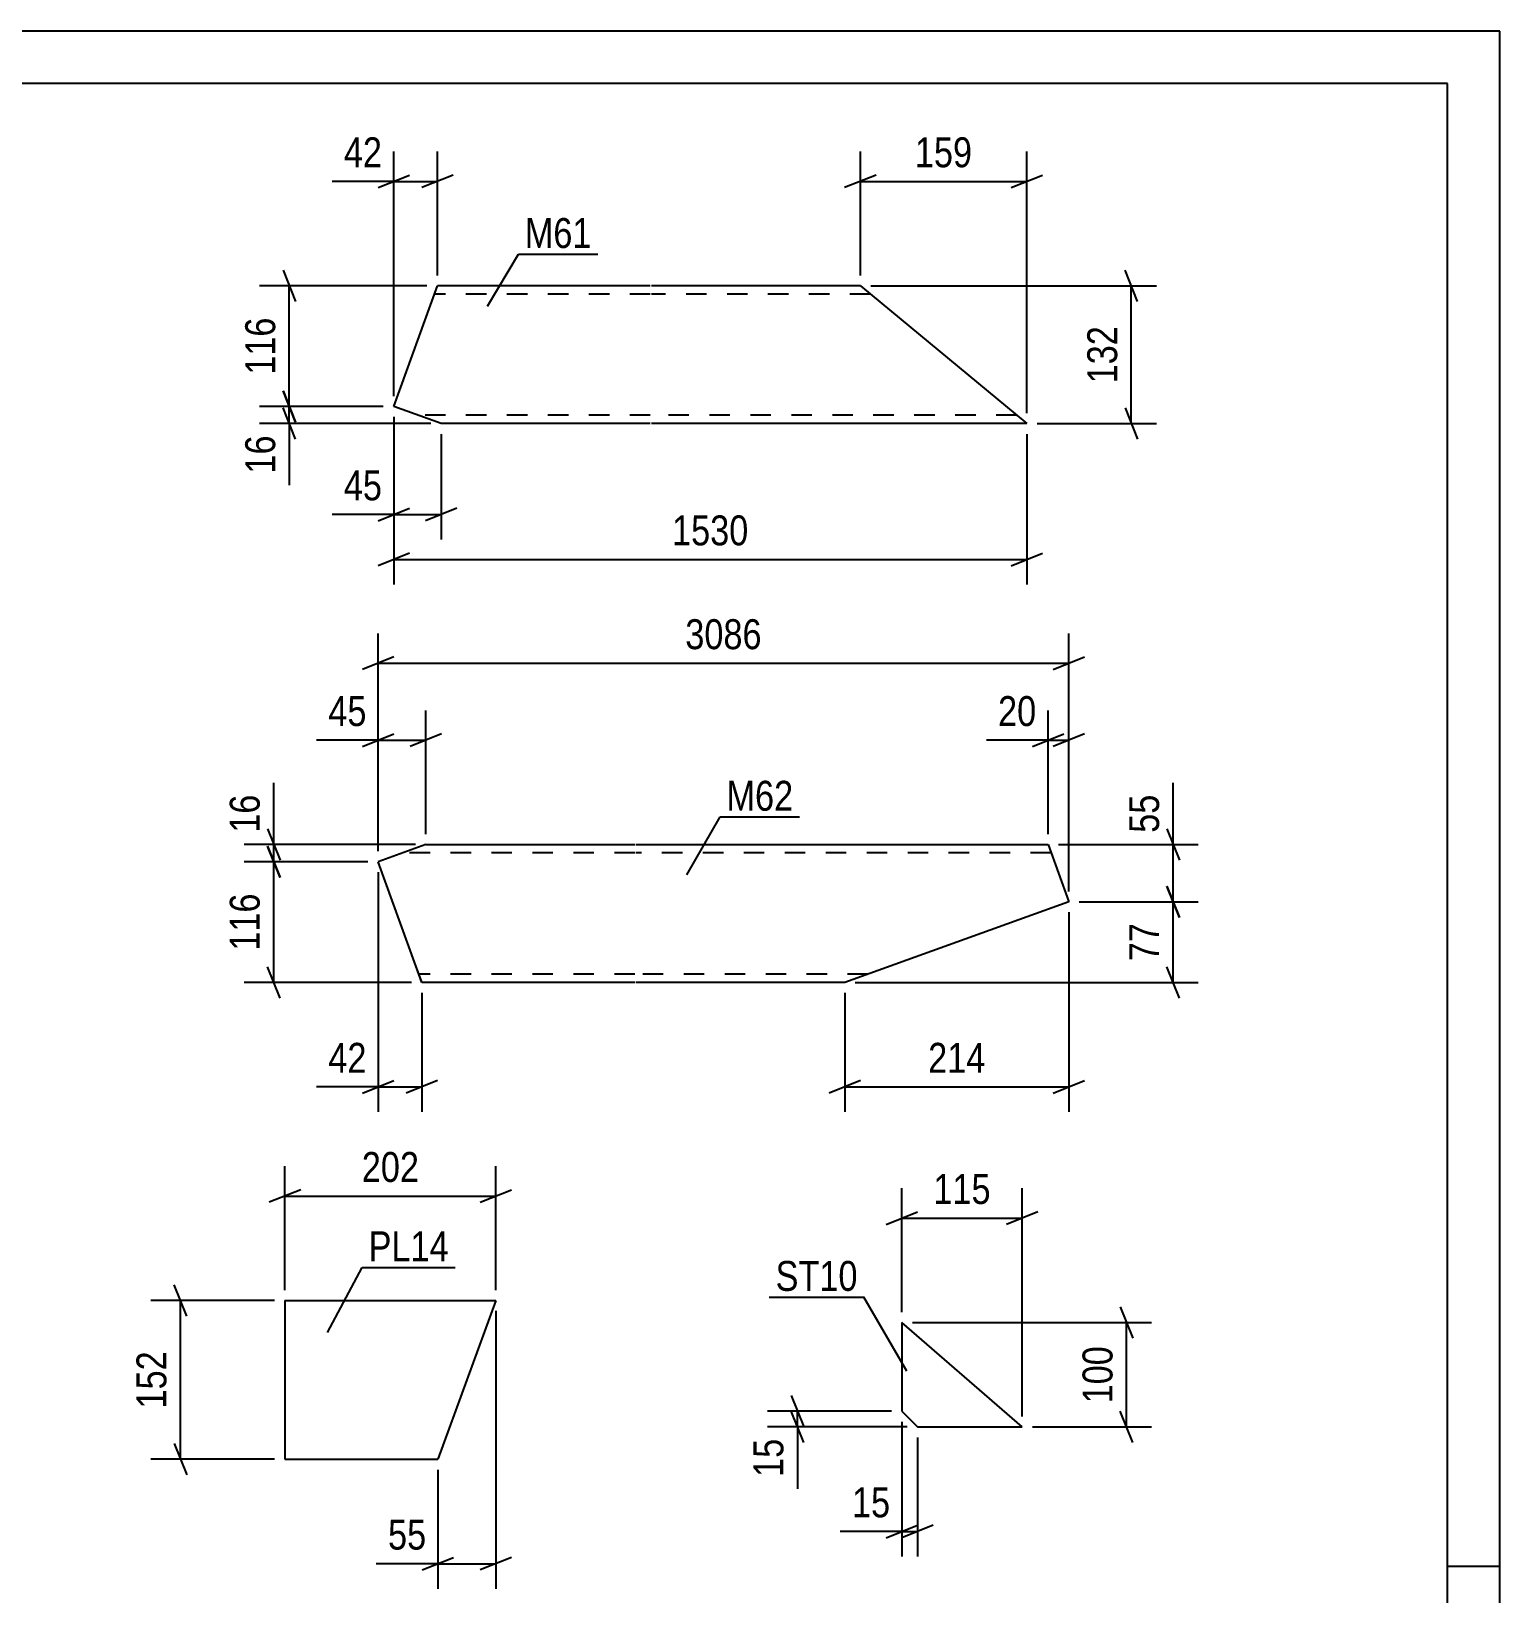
# Model space of a CAD drawing. Header units: millimetres. Extents: x 0 to 841, y 0 to 594.
# Drawn here: x 700.5 to 841, y 444.4 to 594 of the extents above; entities that cross this region are included whole.
import ezdxf

# ---------------------------------------------------------------- set-up
doc = ezdxf.new("R2010")
doc.units = ezdxf.units.MM
doc.linetypes.add('DXK_LINE_DOT2', pattern=[3.9198, 1.9599, -1.9599])
doc.styles.add('Arial Narrow', font='ARIALN.TTF', dxfattribs={"height": 0.2})

# ---------------------------------------------------------------- blocks, each defined once
blk = doc.blocks.new('Unknown-682105598-1132')
at = {"color": 5, "linetype": 'Continuous'}
for p, q in [((841, 594), (0, 594)), ((841, 0), (841, 594)), ((836, 589), (5, 589)), ((836, 5), (836, 589)), ((841, 447), (836, 447))]:
    blk.add_line(p, q, dxfattribs=at)
blk = doc.blocks.new('Part-682105598-20420 - 20419')
at = {"color": 2, "linetype": 'Continuous'}
for p, q in [((783.79, 470.37), (783.79, 461.87)), ((795.29, 460.37), (783.79, 470.37)), ((783.79, 461.87), (785.29, 460.37)), ((785.29, 460.37), (795.29, 460.37))]:
    blk.add_line(p, q, dxfattribs=at)
blk = doc.blocks.new('Part-682105598-20143 - 20142')
at = {"color": 2, "linetype": 'Continuous'}
for p, q in [((735.16, 558.07), (739.33, 569.63)), ((759.71, 569.63), (739.33, 569.63)), ((779.81, 569.63), (759.81, 569.63)), ((779.81, 569.63), (795.74, 556.43)), ((739.71, 556.43), (735.16, 558.07)), ((759.71, 556.43), (739.71, 556.43)), ((795.74, 556.43), (759.81, 556.43))]:
    blk.add_line(p, q, dxfattribs=at)
at = {"color": 7, "linetype": 'DXK_LINE_DOT2'}
for p, q in [((759.71, 568.83), (739.04, 568.83)), ((780.77, 568.83), (759.81, 568.83)), ((759.71, 557.23), (737.49, 557.23)), ((794.77, 557.23), (759.81, 557.23)), ((794.49, 557.47), (794.54, 557.42)), ((794.7, 557.29), (794.77, 557.23))]:
    blk.add_line(p, q, dxfattribs=at)
blk = doc.blocks.new('Part-682105598-20150 - 20149')
at = {"color": 2, "linetype": 'Continuous'}
for p, q in [((738.23, 516.13), (733.68, 514.49)), ((738.23, 516.13), (758.23, 516.13)), ((758.33, 516.13), (797.78, 516.13)), ((797.78, 516.13), (799.75, 510.65)), ((737.27, 504.53), (733.68, 514.49)), ((799.75, 510.65), (778.33, 502.93)), ((737.85, 502.93), (737.27, 504.53)), ((758.23, 502.93), (737.85, 502.93)), ((778.33, 502.93), (758.33, 502.93))]:
    blk.add_line(p, q, dxfattribs=at)
at = {"color": 7, "linetype": 'DXK_LINE_DOT2'}
for p, q in [((758.23, 515.33), (736.01, 515.33)), ((798.06, 515.33), (758.33, 515.33)), ((737.81, 503.05), (737.27, 504.53)), ((758.23, 503.73), (737.56, 503.73)), ((780.55, 503.73), (758.33, 503.73))]:
    blk.add_line(p, q, dxfattribs=at)
blk = doc.blocks.new('Part-682105598-20333 - 20332')
at = {"color": 2, "linetype": 'Continuous'}
for p, q in [((724.75, 472.48), (724.75, 457.28)), ((724.75, 472.48), (744.93, 472.48)), ((744.93, 472.48), (739.39, 457.28)), ((724.75, 457.28), (739.39, 457.28))]:
    blk.add_line(p, q, dxfattribs=at)
blk = doc.blocks.new('StraightDimension-682105598-21100 - 20419')
at = {"color": 7, "linetype": 'Continuous'}
for p, q in [((773.19, 463.37), (774.39, 460.37)), ((782.79, 461.87), (770.94, 461.87)), ((774.39, 458.87), (773.19, 461.87)), ((773.79, 460.37), (773.79, 461.87)), ((784.29, 460.37), (770.94, 460.37)), ((773.79, 460.37), (773.79, 454.46)), ((773.79, 460.37), (773.79, 454.46))]:
    blk.add_line(p, q, dxfattribs=at)
at = {"color": 0}
blk.add_wipeout([(773.04, 459.85), (768.84, 459.85), (768.84, 454.99), (773.04, 454.99)], dxfattribs=at)
at = {"color": 3, "style": 'Arial Narrow'}
blk.add_text('15', height=2.863, rotation=90.0002, dxfattribs=at).set_placement((772.44, 455.59))
blk = doc.blocks.new('StraightDimension-682105598-21092 - 20419')
at = {"color": 7, "linetype": 'Continuous'}
for p, q in [((783.79, 460.87), (783.79, 447.97)), ((785.29, 459.37), (785.29, 447.97)), ((783.79, 450.37), (777.88, 450.37)), ((783.79, 450.37), (777.88, 450.37)), ((782.29, 449.77), (785.29, 450.97)), ((786.79, 450.97), (783.79, 449.77)), ((783.79, 450.37), (785.29, 450.37))]:
    blk.add_line(p, q, dxfattribs=at)
at = {"color": 0}
blk.add_wipeout([(783.26, 451.12), (783.26, 455.32), (778.41, 455.32), (778.41, 451.12)], dxfattribs=at)
at = {"color": 3, "style": 'Arial Narrow'}
blk.add_text('15', height=2.863, dxfattribs=at).set_placement((779.01, 451.72))
blk = doc.blocks.new('StraightDimension-682105598-21104 - 20419')
at = {"color": 7, "linetype": 'Continuous'}
for p, q in [((804.69, 471.87), (805.89, 468.87)), ((784.79, 470.37), (807.69, 470.37)), ((805.29, 460.37), (805.29, 470.37)), ((805.89, 458.87), (804.69, 461.87)), ((796.29, 460.37), (807.69, 460.37))]:
    blk.add_line(p, q, dxfattribs=at)
at = {"color": 0}
blk.add_wipeout([(804.54, 468.71), (800.34, 468.71), (800.34, 462.03), (804.54, 462.03)], dxfattribs=at)
at = {"color": 3, "style": 'Arial Narrow'}
blk.add_text('100', height=2.863, rotation=90.0002, dxfattribs=at).set_placement((803.94, 462.63))
blk = doc.blocks.new('StraightDimension-682105598-21096 - 20419')
at = {"color": 7, "linetype": 'Continuous'}
for p, q in [((783.79, 471.37), (783.79, 483.22)), ((795.29, 461.37), (795.29, 483.22)), ((782.29, 479.77), (785.29, 480.97)), ((783.79, 480.37), (795.29, 480.37)), ((796.79, 480.97), (793.79, 479.77))]:
    blk.add_line(p, q, dxfattribs=at)
at = {"color": 0}
blk.add_wipeout([(792.88, 481.12), (792.88, 485.32), (786.2, 485.32), (786.2, 481.12)], dxfattribs=at)
at = {"color": 3, "style": 'Arial Narrow'}
blk.add_text('115', height=2.863, dxfattribs=at).set_placement((786.8, 481.72))
blk = doc.blocks.new('StraightDimension-682105598-20476 - 20142')
at = {"color": 7, "linetype": 'Continuous'}
for p, q in [((735.16, 559.07), (735.16, 582.48)), ((739.33, 570.63), (739.33, 582.48)), ((735.16, 579.63), (729.25, 579.63)), ((735.16, 579.63), (729.25, 579.63)), ((733.66, 579.03), (736.66, 580.23)), ((735.16, 579.63), (739.33, 579.63)), ((740.83, 580.23), (737.83, 579.03))]:
    blk.add_line(p, q, dxfattribs=at)
at = {"color": 0}
blk.add_wipeout([(734.63, 580.38), (734.63, 584.58), (729.78, 584.58), (729.78, 580.38)], dxfattribs=at)
at = {"color": 3, "style": 'Arial Narrow'}
blk.add_text('42', height=2.863, dxfattribs=at).set_placement((730.38, 580.98))
blk = doc.blocks.new('StraightDimension-682105598-20472 - 20142')
at = {"color": 7, "linetype": 'Continuous'}
for p, q in [((779.81, 570.63), (779.81, 582.48)), ((795.74, 557.43), (795.74, 582.48)), ((781.31, 580.23), (778.31, 579.03)), ((779.81, 579.63), (795.74, 579.63)), ((794.24, 579.03), (797.24, 580.23))]:
    blk.add_line(p, q, dxfattribs=at)
at = {"color": 0}
blk.add_wipeout([(791.11, 580.38), (791.11, 584.58), (784.43, 584.58), (784.43, 580.38)], dxfattribs=at)
at = {"color": 3, "style": 'Arial Narrow'}
blk.add_text('159', height=2.863, dxfattribs=at).set_placement((785.03, 580.98))
blk = doc.blocks.new('StraightDimension-682105598-20554 - 20142')
at = {"color": 7, "linetype": 'Continuous'}
for p, q in [((735.16, 557.07), (735.16, 545.34)), ((739.71, 555.43), (739.71, 545.34)), ((735.16, 547.74), (729.25, 547.74)), ((735.16, 547.74), (729.25, 547.74)), ((733.66, 547.14), (736.66, 548.34)), ((735.16, 547.74), (739.71, 547.74)), ((741.21, 548.34), (738.21, 547.14))]:
    blk.add_line(p, q, dxfattribs=at)
at = {"color": 0}
blk.add_wipeout([(734.63, 548.49), (734.63, 552.69), (729.78, 552.69), (729.78, 548.49)], dxfattribs=at)
at = {"color": 3, "style": 'Arial Narrow'}
blk.add_text('45', height=2.863, dxfattribs=at).set_placement((730.38, 549.09))
blk = doc.blocks.new('StraightDimension-682105598-20566 - 20142')
at = {"color": 7, "linetype": 'Continuous'}
for p, q in [((806.34, 568.13), (805.14, 571.13)), ((780.81, 569.63), (808.14, 569.63)), ((805.74, 556.43), (805.74, 569.63)), ((805.14, 557.93), (806.34, 554.93)), ((796.74, 556.43), (808.14, 556.43))]:
    blk.add_line(p, q, dxfattribs=at)
at = {"color": 0}
blk.add_wipeout([(804.99, 566.37), (800.79, 566.37), (800.79, 559.69), (804.99, 559.69)], dxfattribs=at)
at = {"color": 3, "style": 'Arial Narrow'}
blk.add_text('132', height=2.863, rotation=90.0002, dxfattribs=at).set_placement((804.39, 560.29))
blk = doc.blocks.new('StraightDimension-682105598-23501 - 20142')
at = {"color": 7, "linetype": 'Continuous'}
for p, q in [((724.56, 571.13), (725.76, 568.13)), ((738.33, 569.63), (722.31, 569.63)), ((725.16, 558.07), (725.16, 569.63)), ((725.76, 556.57), (724.56, 559.57)), ((734.16, 558.07), (722.31, 558.07))]:
    blk.add_line(p, q, dxfattribs=at)
at = {"color": 0}
blk.add_wipeout([(724.41, 567.19), (720.21, 567.19), (720.21, 560.51), (724.41, 560.51)], dxfattribs=at)
at = {"color": 3, "style": 'Arial Narrow'}
blk.add_text('116', height=2.863, rotation=90.0002, dxfattribs=at).set_placement((723.81, 561.11))
blk = doc.blocks.new('StraightDimension-682105598-20572 - 20142')
at = {"color": 7, "linetype": 'Continuous'}
for p, q in [((735.16, 557.07), (735.16, 541.03)), ((795.74, 555.43), (795.74, 541.03)), ((736.66, 544.03), (733.66, 542.83)), ((735.16, 543.43), (795.74, 543.43)), ((794.24, 542.83), (797.24, 544.03))]:
    blk.add_line(p, q, dxfattribs=at)
at = {"color": 0}
blk.add_wipeout([(769.7, 544.18), (769.7, 548.38), (761.19, 548.38), (761.19, 544.18)], dxfattribs=at)
at = {"color": 3, "style": 'Arial Narrow'}
blk.add_text('1530', height=2.863, dxfattribs=at).set_placement((761.79, 544.78))
blk = doc.blocks.new('StraightDimension-682105598-23502 - 20142')
at = {"color": 7, "linetype": 'Continuous'}
for p, q in [((724.56, 559.57), (725.76, 556.57)), ((734.16, 558.07), (722.31, 558.07)), ((725.16, 556.43), (725.16, 558.07)), ((725.76, 554.93), (724.56, 557.93)), ((738.71, 556.43), (722.31, 556.43)), ((725.16, 556.43), (725.16, 550.53)), ((725.16, 556.43), (725.16, 550.53))]:
    blk.add_line(p, q, dxfattribs=at)
at = {"color": 0}
blk.add_wipeout([(724.41, 555.91), (720.21, 555.91), (720.21, 551.05), (724.41, 551.05)], dxfattribs=at)
at = {"color": 3, "style": 'Arial Narrow'}
blk.add_text('16', height=2.863, rotation=90.0002, dxfattribs=at).set_placement((723.81, 551.65))
blk = doc.blocks.new('StraightDimension-682105598-20600 - 20149')
at = {"color": 7, "linetype": 'Continuous'}
for p, q in [((809.75, 516.13), (809.75, 522.04)), ((809.75, 516.13), (809.75, 522.04)), ((809.15, 517.63), (810.35, 514.63)), ((798.78, 516.13), (812.15, 516.13)), ((809.75, 510.65), (809.75, 516.13)), ((810.35, 509.15), (809.15, 512.15)), ((800.75, 510.65), (812.15, 510.65))]:
    blk.add_line(p, q, dxfattribs=at)
at = {"color": 0}
blk.add_wipeout([(809, 521.51), (804.8, 521.51), (804.8, 516.66), (809, 516.66)], dxfattribs=at)
at = {"color": 3, "style": 'Arial Narrow'}
blk.add_text('55', height=2.863, rotation=90.0002, dxfattribs=at).set_placement((808.4, 517.26))
blk = doc.blocks.new('StraightDimension-682105598-20584 - 20149')
at = {"color": 7, "linetype": 'Continuous'}
for p, q in [((797.78, 517.13), (797.78, 528.98)), ((799.75, 511.65), (799.75, 528.98)), ((796.28, 525.53), (799.28, 526.73)), ((801.25, 526.73), (798.25, 525.53)), ((797.78, 526.13), (791.87, 526.13)), ((797.78, 526.13), (791.87, 526.13)), ((797.78, 526.13), (799.75, 526.13))]:
    blk.add_line(p, q, dxfattribs=at)
at = {"color": 0}
blk.add_wipeout([(797.25, 526.88), (797.25, 531.08), (792.39, 531.08), (792.39, 526.88)], dxfattribs=at)
at = {"color": 3, "style": 'Arial Narrow'}
blk.add_text('20', height=2.863, dxfattribs=at).set_placement((792.99, 527.48))
blk = doc.blocks.new('StraightDimension-682105598-20576 - 20149')
at = {"color": 7, "linetype": 'Continuous'}
for p, q in [((799.75, 509.65), (799.75, 490.53)), ((778.33, 501.93), (778.33, 490.53)), ((779.83, 493.53), (776.83, 492.33)), ((778.33, 492.93), (799.75, 492.93)), ((798.25, 492.33), (801.25, 493.53))]:
    blk.add_line(p, q, dxfattribs=at)
at = {"color": 0}
blk.add_wipeout([(792.38, 493.68), (792.38, 497.88), (785.7, 497.88), (785.7, 493.68)], dxfattribs=at)
at = {"color": 3, "style": 'Arial Narrow'}
blk.add_text('214', height=2.863, dxfattribs=at).set_placement((786.3, 494.28))
blk = doc.blocks.new('StraightDimension-682105598-20588 - 20149')
at = {"color": 7, "linetype": 'Continuous'}
for p, q in [((733.68, 515.49), (733.68, 528.98)), ((738.23, 517.13), (738.23, 528.98)), ((732.18, 525.53), (735.18, 526.73)), ((739.73, 526.73), (736.73, 525.53)), ((733.68, 526.13), (727.78, 526.13)), ((733.68, 526.13), (727.78, 526.13)), ((733.68, 526.13), (738.23, 526.13))]:
    blk.add_line(p, q, dxfattribs=at)
at = {"color": 0}
blk.add_wipeout([(733.16, 526.88), (733.16, 531.08), (728.3, 531.08), (728.3, 526.88)], dxfattribs=at)
at = {"color": 3, "style": 'Arial Narrow'}
blk.add_text('45', height=2.863, dxfattribs=at).set_placement((728.9, 527.48))
blk = doc.blocks.new('StraightDimension-682105598-20580 - 20149')
at = {"color": 7, "linetype": 'Continuous'}
for p, q in [((733.68, 513.49), (733.68, 490.53)), ((737.85, 501.93), (737.85, 490.53)), ((733.68, 492.93), (727.78, 492.93)), ((733.68, 492.93), (727.78, 492.93)), ((732.18, 492.33), (735.18, 493.53)), ((733.68, 492.93), (737.85, 492.93)), ((739.35, 493.53), (736.35, 492.33))]:
    blk.add_line(p, q, dxfattribs=at)
at = {"color": 0}
blk.add_wipeout([(733.16, 493.68), (733.16, 497.88), (728.3, 497.88), (728.3, 493.68)], dxfattribs=at)
at = {"color": 3, "style": 'Arial Narrow'}
blk.add_text('42', height=2.863, dxfattribs=at).set_placement((728.9, 494.28))
blk = doc.blocks.new('StraightDimension-682105598-20601 - 20149')
at = {"color": 7, "linetype": 'Continuous'}
for p, q in [((809.15, 512.15), (810.35, 509.15)), ((800.75, 510.65), (812.15, 510.65)), ((809.75, 502.93), (809.75, 510.65)), ((810.35, 501.43), (809.15, 504.43)), ((779.33, 502.93), (812.15, 502.93))]:
    blk.add_line(p, q, dxfattribs=at)
at = {"color": 0}
blk.add_wipeout([(809, 509.22), (804.8, 509.22), (804.8, 504.36), (809, 504.36)], dxfattribs=at)
at = {"color": 3, "style": 'Arial Narrow'}
blk.add_text('77', height=2.863, rotation=90.0002, dxfattribs=at).set_placement((808.4, 504.96))
blk = doc.blocks.new('StraightDimension-682105598-20608 - 20149')
at = {"color": 7, "linetype": 'Continuous'}
for p, q in [((733.68, 515.49), (733.68, 536.34)), ((799.75, 511.65), (799.75, 536.34)), ((735.18, 534.09), (732.18, 532.89)), ((798.25, 532.89), (801.25, 534.09)), ((733.68, 533.49), (799.75, 533.49))]:
    blk.add_line(p, q, dxfattribs=at)
at = {"color": 0}
blk.add_wipeout([(770.97, 534.24), (770.97, 538.44), (762.46, 538.44), (762.46, 534.24)], dxfattribs=at)
at = {"color": 3, "style": 'Arial Narrow'}
blk.add_text('3086', height=2.863, dxfattribs=at).set_placement((763.06, 534.84))
blk = doc.blocks.new('StraightDimension-682105598-23390 - 20149')
at = {"color": 7, "linetype": 'Continuous'}
for p, q in [((723.68, 516.13), (723.68, 522.04)), ((723.68, 516.13), (723.68, 522.04)), ((723.08, 517.63), (724.28, 514.63)), ((737.23, 516.13), (720.83, 516.13)), ((723.68, 514.49), (723.68, 516.13)), ((724.28, 512.99), (723.08, 515.99)), ((732.68, 514.49), (720.83, 514.49))]:
    blk.add_line(p, q, dxfattribs=at)
at = {"color": 0}
blk.add_wipeout([(722.93, 521.51), (718.73, 521.51), (718.73, 516.66), (722.93, 516.66)], dxfattribs=at)
at = {"color": 3, "style": 'Arial Narrow'}
blk.add_text('16', height=2.863, rotation=90.0002, dxfattribs=at).set_placement((722.33, 517.26))
blk = doc.blocks.new('StraightDimension-682105598-23391 - 20149')
at = {"color": 7, "linetype": 'Continuous'}
for p, q in [((723.08, 515.99), (724.28, 512.99)), ((732.68, 514.49), (720.83, 514.49)), ((723.68, 502.93), (723.68, 514.49)), ((724.28, 501.43), (723.08, 504.43)), ((736.85, 502.93), (720.83, 502.93))]:
    blk.add_line(p, q, dxfattribs=at)
at = {"color": 0}
blk.add_wipeout([(722.93, 512.05), (718.73, 512.05), (718.73, 505.37), (722.93, 505.37)], dxfattribs=at)
at = {"color": 3, "style": 'Arial Narrow'}
blk.add_text('116', height=2.863, rotation=90.0002, dxfattribs=at).set_placement((722.33, 505.97))
blk = doc.blocks.new('StraightDimension-682105598-20983 - 20332')
at = {"color": 7, "linetype": 'Continuous'}
for p, q in [((744.93, 471.48), (744.93, 444.88)), ((739.39, 456.28), (739.39, 444.88)), ((737.89, 446.68), (740.89, 447.88)), ((746.43, 447.88), (743.43, 446.68)), ((739.39, 447.28), (733.48, 447.28)), ((739.39, 447.28), (733.48, 447.28)), ((739.39, 447.28), (744.93, 447.28))]:
    blk.add_line(p, q, dxfattribs=at)
at = {"color": 0}
blk.add_wipeout([(738.86, 448.03), (738.86, 452.23), (734.01, 452.23), (734.01, 448.03)], dxfattribs=at)
at = {"color": 3, "style": 'Arial Narrow'}
blk.add_text('55', height=2.863, dxfattribs=at).set_placement((734.61, 448.63))
blk = doc.blocks.new('StraightDimension-682105598-20987 - 20332')
at = {"color": 7, "linetype": 'Continuous'}
for p, q in [((724.75, 473.48), (724.75, 485.33)), ((744.93, 473.48), (744.93, 485.33)), ((726.25, 483.08), (723.25, 481.88)), ((724.75, 482.48), (744.93, 482.48)), ((743.43, 481.88), (746.43, 483.08))]:
    blk.add_line(p, q, dxfattribs=at)
at = {"color": 0}
blk.add_wipeout([(738.18, 483.23), (738.18, 487.43), (731.5, 487.43), (731.5, 483.23)], dxfattribs=at)
at = {"color": 3, "style": 'Arial Narrow'}
blk.add_text('202', height=2.863, dxfattribs=at).set_placement((732.1, 483.83))
blk = doc.blocks.new('StraightDimension-682105598-20979 - 20332')
at = {"color": 7, "linetype": 'Continuous'}
for p, q in [((715.35, 470.98), (714.15, 473.98)), ((723.75, 472.48), (711.9, 472.48)), ((714.75, 457.28), (714.75, 472.48)), ((714.15, 458.78), (715.35, 455.78)), ((723.75, 457.28), (711.9, 457.28))]:
    blk.add_line(p, q, dxfattribs=at)
at = {"color": 0}
blk.add_wipeout([(714, 468.23), (709.8, 468.23), (709.8, 461.54), (714, 461.54)], dxfattribs=at)
at = {"color": 3, "style": 'Arial Narrow'}
blk.add_text('152', height=2.863, rotation=90.0002, dxfattribs=at).set_placement((713.4, 462.14))
blk = doc.blocks.new('Mark-682105598-21202 - 20419')
at = {"color": 0}
blk.add_wipeout([(779.55, 473.4), (779.55, 476.4), (771.7, 476.4), (771.7, 473.4)], dxfattribs=at)
blk.add_wipeout([(779.55, 473.4), (779.55, 476.4), (771.7, 476.4), (771.7, 473.4)], dxfattribs=at)
at = {"color": 30, "linetype": 'Continuous'}
for p in [(771.1, 472.8), (784.25, 465.72)]:
    blk.add_line(p, (780.15, 472.8), dxfattribs=at)
at = {"color": 3, "style": 'Arial Narrow'}
blk.add_text('ST10', height=2.863, dxfattribs=at).set_placement((771.7, 473.4))
blk = doc.blocks.new('Mark-682105598-21107 - 20142')
at = {"color": 0}
blk.add_wipeout([(754.1, 573.25), (754.1, 576.25), (747.7, 576.25), (747.7, 573.25)], dxfattribs=at)
blk.add_wipeout([(754.1, 573.25), (754.1, 576.25), (747.7, 576.25), (747.7, 573.25)], dxfattribs=at)
at = {"color": 30, "linetype": 'Continuous'}
for p, q in [((744.14, 567.68), (747.1, 572.65)), ((747.1, 572.65), (754.7, 572.65))]:
    blk.add_line(p, q, dxfattribs=at)
at = {"color": 3, "style": 'Arial Narrow'}
blk.add_text('M61', height=2.863, dxfattribs=at).set_placement((747.7, 573.25))
blk = doc.blocks.new('Mark-682105598-21110 - 20149')
at = {"color": 0}
blk.add_wipeout([(773.39, 519.37), (773.39, 522.37), (767, 522.37), (767, 519.37)], dxfattribs=at)
blk.add_wipeout([(773.39, 519.37), (773.39, 522.37), (767, 522.37), (767, 519.37)], dxfattribs=at)
at = {"color": 30, "linetype": 'Continuous'}
for p, q in [((763.2, 513.24), (766.4, 518.77)), ((766.4, 518.77), (773.99, 518.77))]:
    blk.add_line(p, q, dxfattribs=at)
at = {"color": 3, "style": 'Arial Narrow'}
blk.add_text('M62', height=2.863, dxfattribs=at).set_placement((767, 519.37))
blk = doc.blocks.new('Mark-682105598-21178 - 20332')
at = {"color": 0}
blk.add_wipeout([(740.42, 476.24), (740.42, 479.24), (732.75, 479.24), (732.75, 476.24)], dxfattribs=at)
blk.add_wipeout([(740.42, 476.24), (740.42, 479.24), (732.75, 479.24), (732.75, 476.24)], dxfattribs=at)
at = {"color": 30, "linetype": 'Continuous'}
for p, q in [((728.81, 469.41), (732.15, 475.64)), ((732.15, 475.64), (741.02, 475.64))]:
    blk.add_line(p, q, dxfattribs=at)
at = {"color": 3, "style": 'Arial Narrow'}
blk.add_text('PL14', height=2.863, dxfattribs=at).set_placement((732.75, 476.24))

msp = doc.modelspace()

# ---------------------------------------------------------------- block references
for name in ['Unknown-682105598-1132', 'Part-682105598-20143 - 20142', 'Part-682105598-20150 - 20149', 'Part-682105598-20333 - 20332', 'Part-682105598-20420 - 20419']:
    msp.add_blockref(name, (0, 0))

# ---------------------------------------------------------------- next in the draw order: block references
for name in ['StraightDimension-682105598-20476 - 20142', 'StraightDimension-682105598-20472 - 20142', 'Mark-682105598-21107 - 20142', 'StraightDimension-682105598-20554 - 20142', 'StraightDimension-682105598-20588 - 20149', 'StraightDimension-682105598-20600 - 20149', 'StraightDimension-682105598-20580 - 20149', 'StraightDimension-682105598-20987 - 20332', 'StraightDimension-682105598-20983 - 20332', 'StraightDimension-682105598-21100 - 20419']:
    msp.add_blockref(name, (0, 0))

# ---------------------------------------------------------------- next in the draw order: block references
for name in ['StraightDimension-682105598-23501 - 20142', 'StraightDimension-682105598-20566 - 20142', 'StraightDimension-682105598-20584 - 20149', 'StraightDimension-682105598-20576 - 20149', 'Mark-682105598-21178 - 20332', 'StraightDimension-682105598-20979 - 20332', 'StraightDimension-682105598-21092 - 20419']:
    msp.add_blockref(name, (0, 0))

# ---------------------------------------------------------------- next in the draw order: block references
for name in ['StraightDimension-682105598-20572 - 20142', 'StraightDimension-682105598-20601 - 20149', 'StraightDimension-682105598-21104 - 20419']:
    msp.add_blockref(name, (0, 0))

# ---------------------------------------------------------------- next in the draw order: block references
for name in ['StraightDimension-682105598-23502 - 20142', 'StraightDimension-682105598-20608 - 20149', 'StraightDimension-682105598-21096 - 20419']:
    msp.add_blockref(name, (0, 0))

# ---------------------------------------------------------------- next in the draw order: block references
for name in ['Mark-682105598-21110 - 20149', 'StraightDimension-682105598-23390 - 20149', 'Mark-682105598-21202 - 20419']:
    msp.add_blockref(name, (0, 0))

# ---------------------------------------------------------------- next in the draw order: block references
msp.add_blockref('StraightDimension-682105598-23391 - 20149', (0, 0))

doc.saveas('drawing.dxf')
